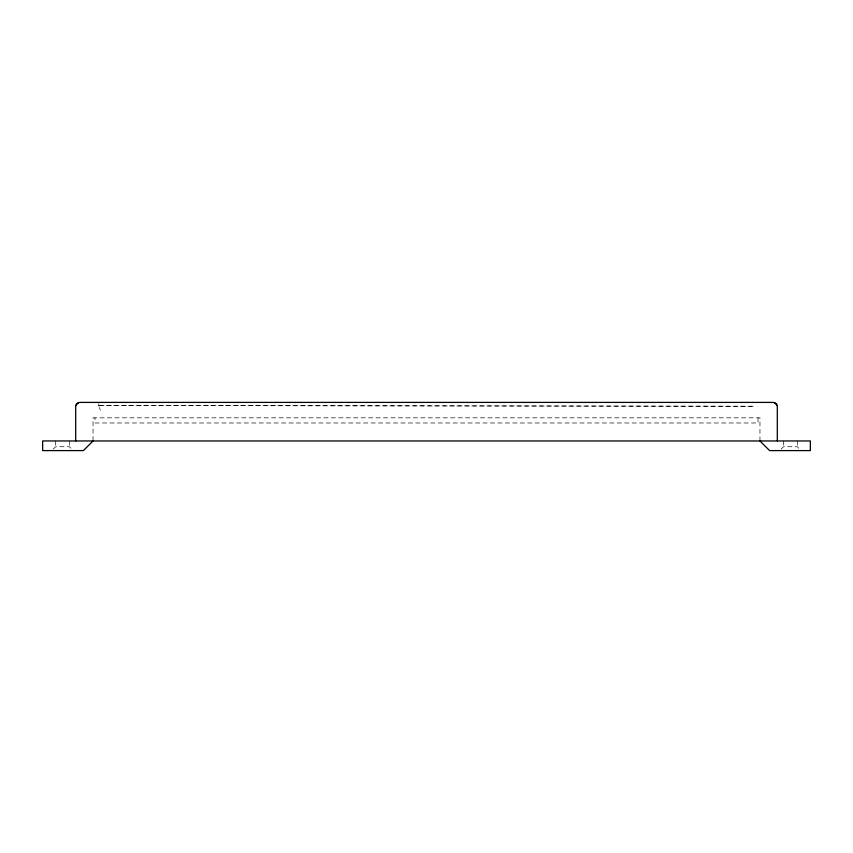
<?xml version="1.0" encoding="UTF-8"?>
<svg xmlns="http://www.w3.org/2000/svg" width="853" height="853" viewBox="0 0 853 853"><rect width="100%" height="100%" fill="white"/><g stroke="black" fill="none" stroke-linecap="round" stroke-linejoin="round"><path stroke-width="0.64" stroke-dasharray="4.26 3.2" d="M53.334 449.051L55.648 446.737L69.519 446.737L73.059 450.597M781.167 449.051L783.48 446.737L797.352 446.737L800.903 450.597M98.745 405.506L754.18 406.263L98.745 405.506L100.323 410.218M797.352 440.958L797.352 446.737M783.48 440.958L783.48 446.737M759.959 440.958L759.959 417.831L93.041 417.831L93.041 440.958M758.04 417.831L758.04 422.981L94.96 422.981L94.96 417.831M98.82 403.693L98.82 406.263M69.519 440.958L69.519 446.737M55.648 440.958L55.648 446.737"/><path stroke-width="1.28" d="M777.307 440.958L777.307 406.263L776.177 403.533L773.458 402.403L79.542 402.403L76.823 403.533L75.693 406.263L75.693 440.958M75.821 405.26L78.551 402.541M93.041 440.958L83.402 450.597L42.65 450.597L42.65 440.958L810.35 440.958L810.35 450.597L769.598 450.597L759.959 440.958M774.449 402.541L777.179 405.26"/></g></svg>
